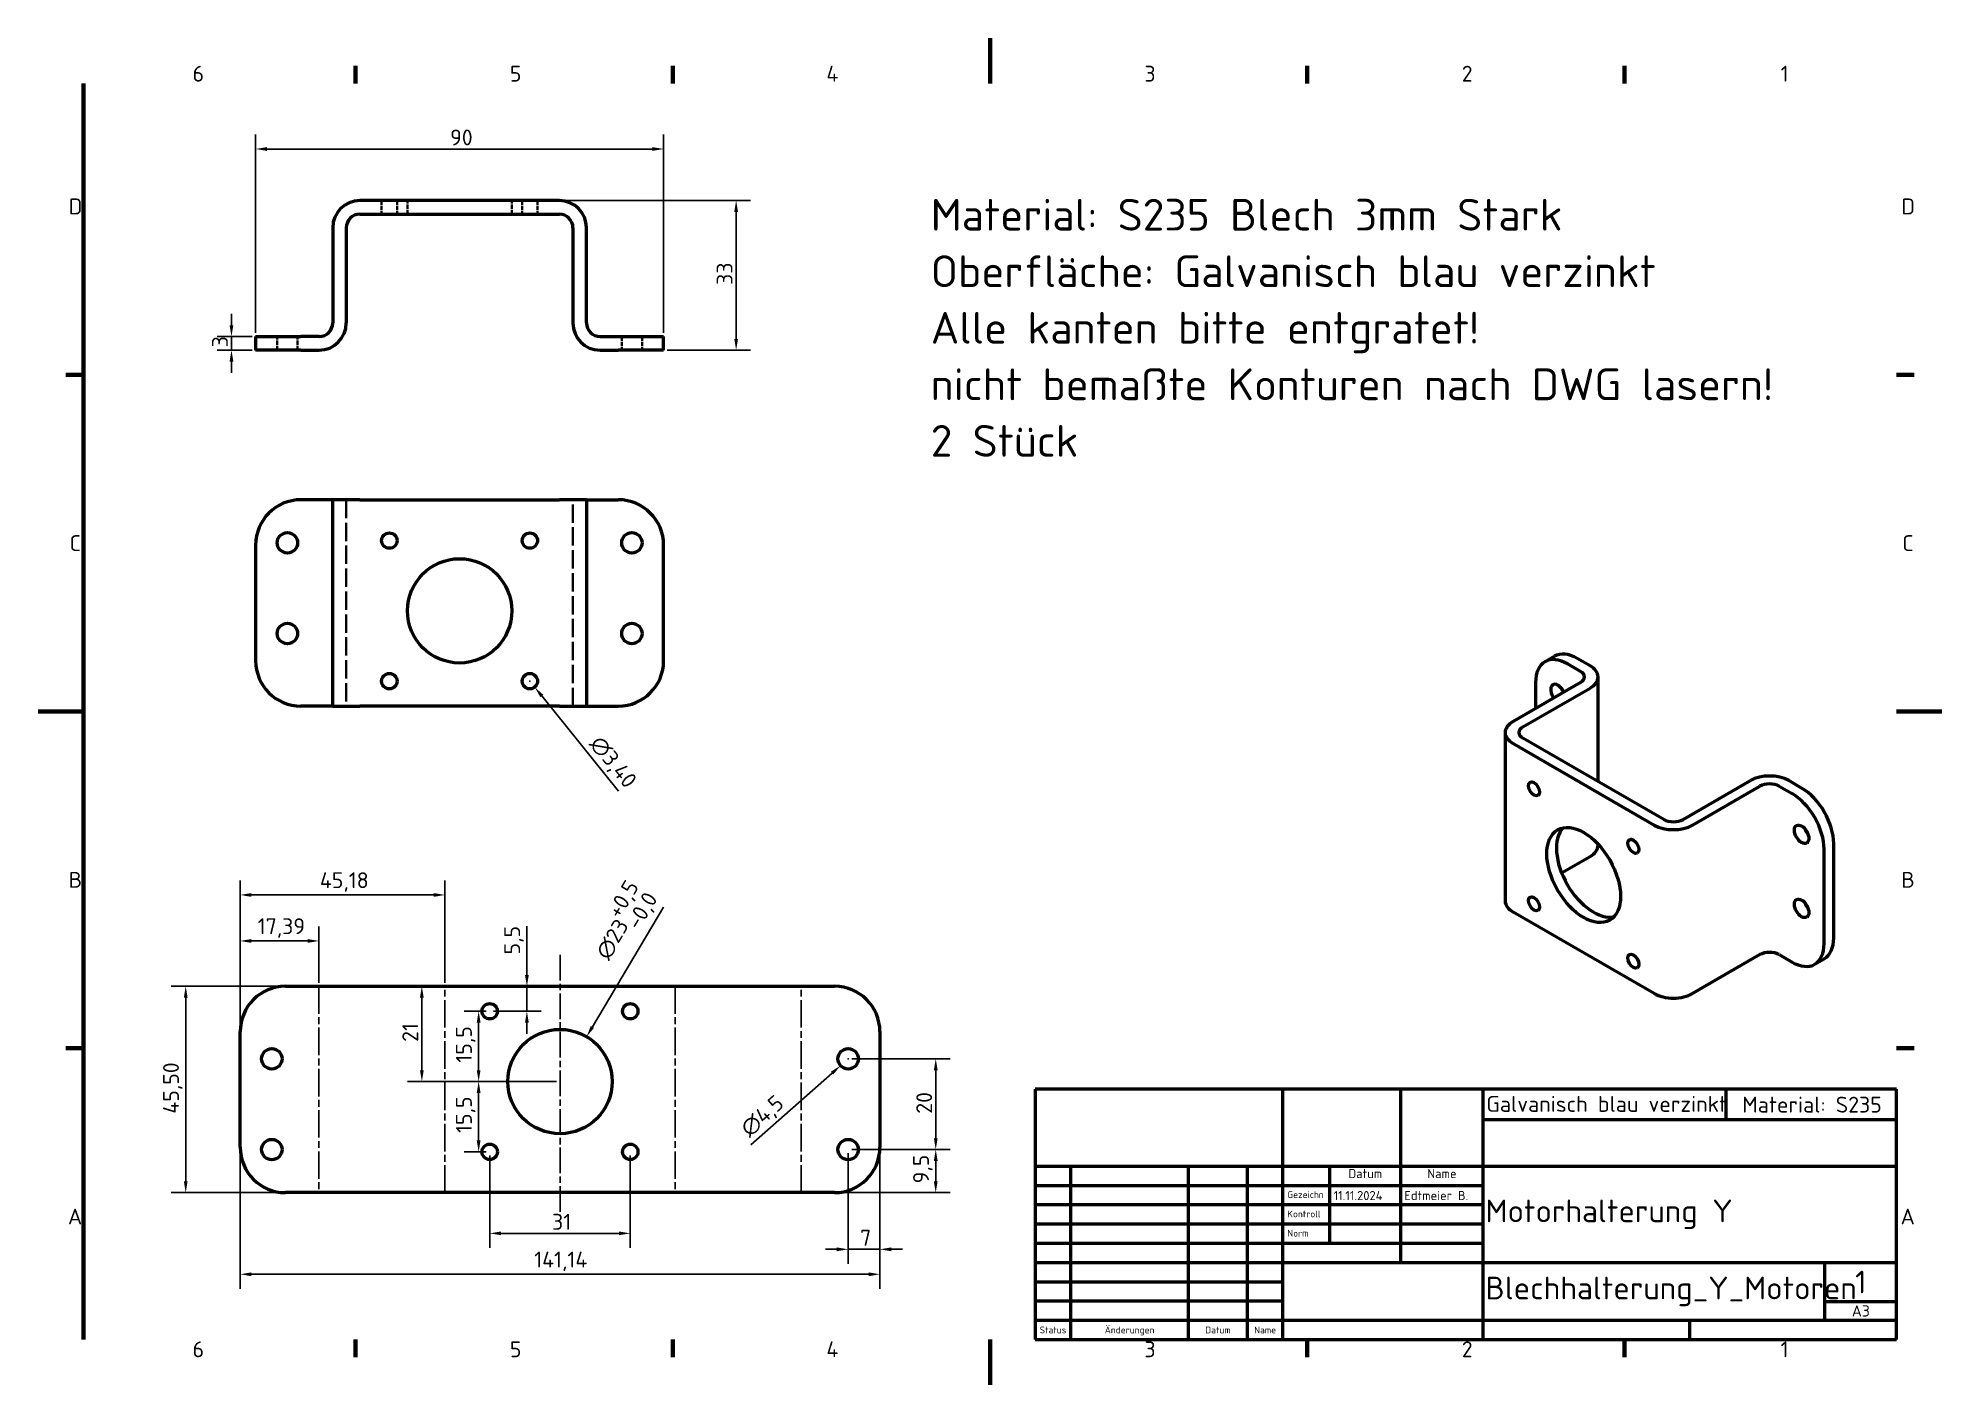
# Model space of a CAD drawing. Header units: millimetres. Extents: x 0 to 420, y 0 to 297.
import ezdxf
from ezdxf.enums import TextEntityAlignment as Align

# ---------------------------------------------------------------- set-up
doc = ezdxf.new("R2010")
doc.units = ezdxf.units.MM
doc.linetypes.add('CHAIN', pattern=[0.3543, 0.2362, -0.0295, 0.0591, -0.0295])
doc.linetypes.add('DASHED', pattern=[0.2067, 0.1654, -0.0413])
for name, color, linetype, lineweight in [('Bemaßung (ISO)', 7, 'Continuous', 25), ('Biegungsmittellinie (ISO)', 7, 'CHAIN', 25), ('Mittellinie (ISO)', 7, 'Continuous', 25), ('Rahmen (ISO)', 7, 'Continuous', 70), ('Sichtbar (ISO)', 7, 'Continuous', 50), ('Symbol (ISO)', 7, 'Continuous', 25), ('Titel (ISO)', 7, 'Continuous', 50), ('Verdeckt (ISO)', 7, 'DASHED', 35)]:
    doc.layers.add(name, color=color, linetype=linetype, lineweight=lineweight)
doc.styles.add('Notiztext (DIN)', font='isocpeur.ttf')
doc.styles.add('Textstil11', font='isocpeur.ttf')
doc.styles.add('Textstil13', font='isocpeur.ttf')
doc.styles.add('Textstil14', font='isocpeur.ttf')
doc.styles.add('Textstil19', font='isocpeur.ttf')
doc.dimstyles.new('Standard (DIN)', dxfattribs={"dimtxt": 3.5, "dimasz": 2.5, "dimexe": 3.175, "dimexo": 0.8, "dimgap": 0.8, "dimtad": 1, "dimrnd": 1e-08, "dimzin": 0, "dimtxsty": 'Notiztext (DIN)', "dimcen": 0.09, "dimdle": 10, "dimclrd": 256, "dimclre": 256, "dimclrt": 256, "dimadec": 0, "dimazin": 0, "dimtfac": 1, "dimtmove": 0, "dimatfit": 3, "dimfxl": 0, "dimtolj": 1, "dimtzin": 0, "dimlwd": -1, "dimlwe": -1, "dimarcsym": 0})

# ---------------------------------------------------------------- blocks, each defined once
blk = doc.blocks.new('Ränder Vorgaberahmen')
at = {"layer": 'Rahmen (ISO)'}
for p, q in [((70, 287), (70, 290.9)), ((140, 287), (140, 290.9)), ((280, 287), (280, 290.9)), ((350, 287), (350, 290.9)), ((10, 222.75), (6.1, 222.75)), ((410, 222.75), (413.9, 222.75)), ((10, 74.25), (6.1, 74.25)), ((410, 74.25), (413.9, 74.25)), ((70, 10), (70, 6.1)), ((140, 10), (140, 6.1)), ((280, 10), (280, 6.1)), ((350, 10), (350, 6.1))]:
    blk.add_line(p, q, dxfattribs=at)
at = {"layer": 'Rahmen (ISO)', "flags": 128}
for points in [[(210, 297), (210, 287)], [(10, 10), (10, 287)], [(0, 148.5), (10, 148.5)], [(420, 148.5), (410, 148.5)], [(210, 0), (210, 10)]]:
    blk.add_lwpolyline(points, dxfattribs=at)
at = {"layer": 'Rahmen (ISO)', "char_height": 3.5, "attachment_point": 7, "style": 'Notiztext (DIN)'}
for s, insert in [('6', (34.08, 287.4)), ('5', (104.08, 287.4)), ('4', (173.9, 287.4)), ('3', (244.08, 287.4)), ('2', (314.08, 287.4)), ('1', (384.42, 287.4)), ('D', (6.75, 258.13)), ('D', (411.05, 258.13)), ('C', (6.93, 183.88)), ('C', (411.23, 183.88)), ('B', (6.75, 109.63)), ('B', (411.05, 109.63)), ('A', (6.58, 35.38)), ('A', (410.88, 35.38)), ('6', (34.08, 6.1)), ('5', (104.08, 6.1)), ('4', (173.9, 6.1)), ('3', (244.08, 6.1)), ('2', (314.08, 6.1)), ('1', (384.42, 6.1))]:
    blk.add_mtext(s, dxfattribs=dict(at, insert=insert))
blk = doc.blocks.new('Schriftfelder DIN')
at = {"layer": 'Titel (ISO)'}
for p, q in [((288.4, 155.08), (98.4, 155.08)), ((98.4, 155.08), (98.4, 99.83)), ((153, 99.83), (153, 155.08)), ((179, 138.08), (179, 155.08)), ((197.2, 99.83), (197.2, 155.08)), ((250.8, 148.33), (250.8, 155.08)), ((288.4, 99.83), (288.4, 155.08)), ((197.2, 148.33), (288.4, 148.33)), ((98.4, 138.08), (288.4, 138.08)), ((106.2, 99.83), (106.2, 138.08)), ((132.2, 99.83), (132.2, 138.08)), ((145.2, 99.83), (145.2, 138.08)), ((163.4, 121.08), (163.4, 138.08)), ((179, 116.83), (179, 138.08)), ((98.4, 133.83), (153, 133.83)), ((153, 133.83), (197.2, 133.83)), ((98.4, 129.58), (153, 129.58)), ((153, 129.58), (197.2, 129.58)), ((98.4, 125.33), (153, 125.33)), ((153, 125.33), (197.2, 125.33)), ((98.4, 121.08), (153, 121.08)), ((153, 121.08), (197.2, 121.08)), ((98.4, 116.83), (153, 116.83)), ((153, 116.83), (288.4, 116.83)), ((272.6, 104.08), (272.6, 116.83)), ((98.4, 112.58), (153, 112.58)), ((153, 108.33), (98.4, 108.33)), ((272.6, 108.22), (288.4, 108.22)), ((98.4, 104.08), (153, 104.08)), ((153, 104.08), (197.2, 104.08)), ((197.2, 104.08), (288.4, 104.08)), ((242.8, 99.83), (242.8, 104.08)), ((98.4, 99.83), (288.4, 99.83))]:
    blk.add_line(p, q, dxfattribs=at)
at = {"layer": 'Titel (ISO)', "style": 'Textstil14'}
for s, p in [('Datum', (171.2, 134.83)), ('Name', (188.1, 134.83))]:
    blk.add_text(s, height=2, dxfattribs=at).set_placement(p, align=Align.BOTTOM_CENTER)
at = {"layer": 'Titel (ISO)', "style": 'Textstil13'}
for s, p in [('Gezeichn', (154, 130.58)), ('Kontroll', (154, 126.33)), ('Norm', (154, 122.08))]:
    blk.add_text(s, height=1.5, dxfattribs=at).set_placement(p, align=Align.BOTTOM_LEFT)
for s, p in [('Status', (102.3, 101.95)), ('Änderungen', (119.2, 101.95)), ('Datum', (138.7, 101.95)), ('Name', (149.1, 101.95))]:
    blk.add_text(s, height=1.5, dxfattribs=at).set_placement(p, align=Align.MIDDLE_CENTER)
at = {"layer": 'Titel (ISO)'}
for tag, p, height, style in [('ERSTELLUNGSDATUM_001', (164.2, 130.58), 2, 'Textstil14'), ('AUTOR_001', (179.8, 130.58), 2, 'Textstil14'), ('TITEL_001', (197.7, 125.7), 5, 'Textstil11'), ('BAUTEILNUMMER_001', (197.7, 108.7), 5, 'Textstil11'), ('Blattnummer_001', (279.25, 110.02), 5, 'Textstil11'), ('Blattgröße_001', (278.51, 104.9), 2.49, 'Textstil19')]:
    blk.add_attdef(tag, p, '', height=height, dxfattribs=dict(at, style=style))
at = {"layer": 'Titel (ISO)', "style": 'Textstil14'}
for tag, p in [('KONTROLLDATUM', (164.4, 126.33)), ('KONTROLLIERT_VON', (180, 126.33)), ('GENEHM.DAT._KONSTR.', (164.4, 122.08)), ('KONSTR._GEN._VON', (180, 122.08))]:
    blk.add_attdef(tag, text='', height=2, dxfattribs=at).set_placement(p, align=Align.BOTTOM_LEFT)
blk = doc.blocks.new('*D5')
at = {"layer": 'Bemaßung (ISO)'}
for p, q in [((48, 231.98), (48, 275.72)), ((138, 231.98), (138, 275.72)), ((50.5, 272.54), (135.5, 272.54))]:
    blk.add_line(p, q, dxfattribs=at)
for points in [[(50.5, 272.96), (50.5, 272.12), (48, 272.54)], [(135.5, 272.96), (135.5, 272.12), (138, 272.54)]]:
    blk.add_solid(points, dxfattribs=at)
at = {"layer": 'Defpoints', "color": 0}
for p in [(138, 272.54), (48, 231.18), (138, 231.18)]:
    blk.add_point(p, dxfattribs=at)
at = {"layer": 'Bemaßung (ISO)', "insert": (90.9, 276.84), "char_height": 3.5, "attachment_point": 1, "style": 'Notiztext (DIN)'}
blk.add_mtext('\\A1;90', dxfattribs=at)
blk = doc.blocks.new('*D6')
at = {"layer": 'Bemaßung (ISO)'}
for p, q in [((115.8, 261.18), (157.17, 261.18)), ((154, 258.68), (154, 230.68)), ((138.8, 228.18), (157.17, 228.18))]:
    blk.add_line(p, q, dxfattribs=at)
for points in [[(153.58, 258.68), (154.41, 258.68), (154, 261.18)], [(153.58, 230.68), (154.41, 230.68), (154, 228.18)]]:
    blk.add_solid(points, dxfattribs=at)
at = {"layer": 'Defpoints', "color": 0}
for p in [(115, 261.18), (138, 228.18), (154, 228.18)]:
    blk.add_point(p, dxfattribs=at)
at = {"layer": 'Bemaßung (ISO)', "insert": (149.7, 242.58), "char_height": 3.5, "attachment_point": 1, "rotation": 90, "style": 'Notiztext (DIN)'}
blk.add_mtext('\\A1;33', dxfattribs=at)
blk = doc.blocks.new('*D7')
at = {"layer": 'Bemaßung (ISO)'}
for p, q in [((44.57, 51.6), (44.57, 21.22)), ((185.71, 51.6), (185.71, 21.22)), ((47.07, 24.4), (183.21, 24.4))]:
    blk.add_line(p, q, dxfattribs=at)
for points in [[(47.07, 24.82), (47.07, 23.98), (44.57, 24.4)], [(183.21, 24.82), (183.21, 23.98), (185.71, 24.4)]]:
    blk.add_solid(points, dxfattribs=at)
at = {"layer": 'Defpoints', "color": 0}
for p in [(44.57, 52.4), (185.71, 52.4), (185.71, 24.4)]:
    blk.add_point(p, dxfattribs=at)
at = {"layer": 'Bemaßung (ISO)', "insert": (109.45, 29.4), "char_height": 3.5, "attachment_point": 1, "style": 'Notiztext (DIN)'}
blk.add_mtext('\\A1;141,14', dxfattribs=at)
blk = doc.blocks.new('*D8')
at = {"layer": 'Bemaßung (ISO)'}
for p, q in [((53.77, 87.9), (29.39, 87.9)), ((32.57, 85.4), (32.57, 44.9)), ((53.77, 42.4), (29.39, 42.4))]:
    blk.add_line(p, q, dxfattribs=at)
for points in [[(32.15, 85.4), (32.99, 85.4), (32.57, 87.9)], [(32.15, 44.9), (32.99, 44.9), (32.57, 42.4)]]:
    blk.add_solid(points, dxfattribs=at)
at = {"layer": 'Defpoints', "color": 0}
for p in [(54.57, 87.9), (32.57, 42.4), (54.57, 42.4)]:
    blk.add_point(p, dxfattribs=at)
at = {"layer": 'Bemaßung (ISO)', "insert": (27.57, 59.81), "char_height": 3.5, "attachment_point": 1, "rotation": 90, "style": 'Notiztext (DIN)'}
blk.add_mtext('\\A1;45,50', dxfattribs=at)
blk = doc.blocks.new('*D9')
at = {"layer": 'Bemaßung (ISO)'}
for p, q in [((179.51, 71.9), (201.21, 71.9)), ((198.03, 69.4), (198.03, 54.4)), ((179.51, 51.9), (201.21, 51.9))]:
    blk.add_line(p, q, dxfattribs=at)
for points in [[(197.62, 69.4), (198.45, 69.4), (198.03, 71.9)], [(197.62, 54.4), (198.45, 54.4), (198.03, 51.9)]]:
    blk.add_solid(points, dxfattribs=at)
at = {"layer": 'Defpoints', "color": 0}
for p in [(178.71, 71.9), (178.71, 51.9), (198.03, 51.9)]:
    blk.add_point(p, dxfattribs=at)
at = {"layer": 'Bemaßung (ISO)', "insert": (193.73, 59.8), "char_height": 3.5, "attachment_point": 1, "rotation": 90, "style": 'Notiztext (DIN)'}
blk.add_mtext('\\A1;20', dxfattribs=at)
blk = doc.blocks.new('*D10')
at = {"layer": 'Bemaßung (ISO)'}
for p, q in [((179.51, 51.9), (201.2, 51.9)), ((198.03, 44.9), (198.03, 49.4)), ((176.51, 42.4), (201.2, 42.4))]:
    blk.add_line(p, q, dxfattribs=at)
for points in [[(197.61, 49.4), (198.45, 49.4), (198.03, 51.9)], [(197.61, 44.9), (198.45, 44.9), (198.03, 42.4)]]:
    blk.add_solid(points, dxfattribs=at)
at = {"layer": 'Defpoints', "color": 0}
for p in [(178.71, 51.9), (198.03, 51.9), (175.71, 42.4)]:
    blk.add_point(p, dxfattribs=at)
at = {"layer": 'Bemaßung (ISO)', "insert": (193.03, 44.44), "char_height": 3.5, "attachment_point": 1, "rotation": 90, "style": 'Notiztext (DIN)'}
blk.add_mtext('\\A1;9,5', dxfattribs=at)
blk = doc.blocks.new('*D11')
at = {"layer": 'Bemaßung (ISO)'}
for p, q in [((178.71, 51.1), (178.71, 26.72)), ((185.71, 51.6), (185.71, 26.72)), ((176.21, 29.9), (173.71, 29.9)), ((178.71, 29.9), (181.21, 29.9)), ((183.21, 29.9), (181.21, 29.9)), ((185.71, 29.9), (183.21, 29.9)), ((188.21, 29.9), (190.71, 29.9))]:
    blk.add_line(p, q, dxfattribs=at)
for points in [[(176.21, 30.32), (176.21, 29.48), (178.71, 29.9)], [(188.21, 30.32), (188.21, 29.48), (185.71, 29.9)]]:
    blk.add_solid(points, dxfattribs=at)
at = {"layer": 'Defpoints', "color": 0}
for p in [(178.71, 51.9), (185.71, 52.4), (178.71, 29.9)]:
    blk.add_point(p, dxfattribs=at)
at = {"layer": 'Bemaßung (ISO)', "insert": (181.34, 34.2), "char_height": 3.5, "attachment_point": 1, "style": 'Notiztext (DIN)'}
blk.add_mtext('\\A1;7', dxfattribs=at)
blk = doc.blocks.new('*D12')
at = {"layer": 'Bemaßung (ISO)'}
for p, q in [((178.62, 71.9), (178.8, 71.9)), ((178.71, 71.81), (178.71, 71.99)), ((157.26, 52.91), (175.16, 68.75))]:
    blk.add_line(p, q, dxfattribs=at)
blk.add_solid([(174.88, 69.06), (175.43, 68.44), (177.03, 70.41)], dxfattribs=at)
at = {"layer": 'Defpoints', "color": 0}
for p in [(180.4, 73.39), (177.03, 70.41)]:
    blk.add_point(p, dxfattribs=at)
at = {"layer": 'Bemaßung (ISO)', "insert": (154.54, 57.18), "char_height": 3.5, "attachment_point": 1, "rotation": 41.5198, "style": 'Notiztext (DIN)'}
blk.add_mtext('\\A1;∅4,5', dxfattribs=at)
blk = doc.blocks.new('*D13')
at = {"layer": 'Bemaßung (ISO)'}
for p, q in [((84.66, 69.4), (84.66, 85.4)), ((114.34, 66.9), (81.49, 66.9))]:
    blk.add_line(p, q, dxfattribs=at)
for points in [[(84.25, 85.4), (85.08, 85.4), (84.66, 87.9)], [(84.25, 69.4), (85.08, 69.4), (84.66, 66.9)]]:
    blk.add_solid(points, dxfattribs=at)
at = {"layer": 'Defpoints', "color": 0}
for p in [(84.66, 87.9), (84.66, 87.9), (115.14, 66.9)]:
    blk.add_point(p, dxfattribs=at)
at = {"layer": 'Bemaßung (ISO)', "insert": (80.36, 75.65), "char_height": 3.5, "attachment_point": 1, "rotation": 90, "style": 'Notiztext (DIN)'}
blk.add_mtext('\\A1;21', dxfattribs=at)
blk = doc.blocks.new('*D14')
at = {"layer": 'Bemaßung (ISO)'}
for p, q in [((98.84, 82.4), (94.02, 82.4)), ((97.19, 79.9), (97.19, 69.4)), ((114.34, 66.9), (94.02, 66.9))]:
    blk.add_line(p, q, dxfattribs=at)
for points in [[(96.77, 79.9), (97.61, 79.9), (97.19, 82.4)], [(96.77, 69.4), (97.61, 69.4), (97.19, 66.9)]]:
    blk.add_solid(points, dxfattribs=at)
at = {"layer": 'Defpoints', "color": 0}
for p in [(99.64, 82.4), (97.19, 66.9), (115.14, 66.9)]:
    blk.add_point(p, dxfattribs=at)
at = {"layer": 'Bemaßung (ISO)', "insert": (92.19, 71.06), "char_height": 3.5, "attachment_point": 1, "rotation": 90, "style": 'Notiztext (DIN)'}
blk.add_mtext('\\A1;15,5', dxfattribs=at)
blk = doc.blocks.new('*D15')
at = {"layer": 'Bemaßung (ISO)'}
for p, q in [((114.34, 66.9), (94.02, 66.9)), ((97.19, 64.4), (97.19, 53.9)), ((98.84, 51.4), (94.02, 51.4))]:
    blk.add_line(p, q, dxfattribs=at)
for points in [[(96.77, 64.4), (97.61, 64.4), (97.19, 66.9)], [(96.77, 53.9), (97.61, 53.9), (97.19, 51.4)]]:
    blk.add_solid(points, dxfattribs=at)
at = {"layer": 'Defpoints', "color": 0}
for p in [(115.14, 66.9), (97.19, 51.4), (99.64, 51.4)]:
    blk.add_point(p, dxfattribs=at)
at = {"layer": 'Bemaßung (ISO)', "insert": (92.19, 55.56), "char_height": 3.5, "attachment_point": 1, "rotation": 90, "style": 'Notiztext (DIN)'}
blk.add_mtext('\\A1;15,5', dxfattribs=at)
blk = doc.blocks.new('*D16')
at = {"layer": 'Bemaßung (ISO)'}
for p, q in [((137.95, 105.33), (122.29, 78.94)), ((115.05, 66.9), (115.23, 66.9)), ((115.14, 66.81), (115.14, 66.99))]:
    blk.add_line(p, q, dxfattribs=at)
blk.add_solid([(121.93, 79.15), (122.64, 78.73), (121.01, 76.79)], dxfattribs=at)
at = {"layer": 'Defpoints', "color": 0}
for p in [(121.01, 76.79), (109.27, 57.01)]:
    blk.add_point(p, dxfattribs=at)
at = {"layer": 'Bemaßung (ISO)', "insert": (120.67, 96.54), "char_height": 3.5, "attachment_point": 1, "rotation": 59.3144, "style": 'Notiztext (DIN)'}
blk.add_mtext('\\A1;∅23\\S+0,5^ -0,0;', dxfattribs=at)
blk = doc.blocks.new('*D17')
at = {"layer": 'Bemaßung (ISO)'}
for p, q in [((99.64, 50.6), (99.64, 30.24)), ((130.64, 50.6), (130.64, 30.24)), ((128.14, 33.42), (102.14, 33.42))]:
    blk.add_line(p, q, dxfattribs=at)
for points in [[(102.14, 33.83), (102.14, 33), (99.64, 33.42)], [(128.14, 33.83), (128.14, 33), (130.64, 33.42)]]:
    blk.add_solid(points, dxfattribs=at)
at = {"layer": 'Defpoints', "color": 0}
for p in [(99.64, 51.4), (130.64, 51.4), (99.64, 33.42)]:
    blk.add_point(p, dxfattribs=at)
at = {"layer": 'Bemaßung (ISO)', "insert": (113.39, 37.72), "char_height": 3.5, "attachment_point": 1, "style": 'Notiztext (DIN)'}
blk.add_mtext('\\A1;31', dxfattribs=at)
blk = doc.blocks.new('*D18')
at = {"layer": 'Bemaßung (ISO)'}
for p, q in [((107.83, 90.4), (107.83, 101.15)), ((107.83, 82.4), (107.83, 87.9)), ((100.44, 82.4), (111.01, 82.4)), ((107.83, 79.9), (107.83, 77.4))]:
    blk.add_line(p, q, dxfattribs=at)
for points in [[(107.42, 90.4), (108.25, 90.4), (107.83, 87.9)], [(107.42, 79.9), (108.25, 79.9), (107.83, 82.4)]]:
    blk.add_solid(points, dxfattribs=at)
at = {"layer": 'Defpoints', "color": 0}
for p in [(109.31, 87.9), (99.64, 82.4), (107.83, 82.4)]:
    blk.add_point(p, dxfattribs=at)
at = {"layer": 'Bemaßung (ISO)', "insert": (102.83, 94.92), "char_height": 3.5, "attachment_point": 1, "rotation": 90, "style": 'Notiztext (DIN)'}
blk.add_mtext('\\A1;5,5', dxfattribs=at)
blk = doc.blocks.new('*D19')
at = {"layer": 'Bemaßung (ISO)'}
for p, q in [((44.57, 78.7), (44.57, 101.07)), ((61.96, 88.7), (61.96, 101.07)), ((59.46, 97.9), (47.07, 97.9))]:
    blk.add_line(p, q, dxfattribs=at)
for points in [[(47.07, 98.32), (47.07, 97.48), (44.57, 97.9)], [(59.46, 98.32), (59.46, 97.48), (61.96, 97.9)]]:
    blk.add_solid(points, dxfattribs=at)
at = {"layer": 'Defpoints', "color": 0}
for p in [(44.57, 97.9), (61.96, 87.9), (44.57, 77.9)]:
    blk.add_point(p, dxfattribs=at)
at = {"layer": 'Bemaßung (ISO)', "insert": (48.45, 102.9), "char_height": 3.5, "attachment_point": 1, "style": 'Notiztext (DIN)'}
blk.add_mtext('\\A1;17,39', dxfattribs=at)
blk = doc.blocks.new('*D20')
at = {"layer": 'Bemaßung (ISO)'}
for p, q in [((44.57, 78.7), (44.57, 111.22)), ((89.75, 88.7), (89.75, 111.22)), ((87.25, 108.05), (47.07, 108.05))]:
    blk.add_line(p, q, dxfattribs=at)
for points in [[(47.07, 108.46), (47.07, 107.63), (44.57, 108.05)], [(87.25, 108.46), (87.25, 107.63), (89.75, 108.05)]]:
    blk.add_solid(points, dxfattribs=at)
at = {"layer": 'Defpoints', "color": 0}
for p in [(44.57, 108.05), (89.75, 87.9), (44.57, 77.9)]:
    blk.add_point(p, dxfattribs=at)
at = {"layer": 'Bemaßung (ISO)', "insert": (62.17, 113.05), "char_height": 3.5, "attachment_point": 1, "style": 'Notiztext (DIN)'}
blk.add_mtext('\\A1;45,18', dxfattribs=at)
blk = doc.blocks.new('*D21')
at = {"layer": 'Bemaßung (ISO)'}
for p, q in [((42.67, 233.68), (42.67, 236.18)), ((47.2, 231.18), (39.49, 231.18)), ((42.67, 231.18), (42.67, 228.18)), ((47.2, 228.18), (39.49, 228.18)), ((42.67, 225.68), (42.67, 223.18))]:
    blk.add_line(p, q, dxfattribs=at)
for points in [[(42.25, 233.68), (43.08, 233.68), (42.67, 231.18)], [(42.25, 225.68), (43.08, 225.68), (42.67, 228.18)]]:
    blk.add_solid(points, dxfattribs=at)
at = {"layer": 'Defpoints', "color": 0}
for p in [(48, 231.18), (42.67, 228.18), (48, 228.18)]:
    blk.add_point(p, dxfattribs=at)
at = {"layer": 'Bemaßung (ISO)', "insert": (38.37, 228.8), "char_height": 3.5, "attachment_point": 1, "rotation": 90, "style": 'Notiztext (DIN)'}
blk.add_mtext('\\A1;3', dxfattribs=at)
blk = doc.blocks.new('*D22')
at = {"layer": 'Bemaßung (ISO)'}
for p, q in [((108.41, 155.19), (108.59, 155.19)), ((108.5, 155.1), (108.5, 155.28)), ((128.01, 130.94), (111.13, 151.92))]:
    blk.add_line(p, q, dxfattribs=at)
blk.add_solid([(111.45, 152.18), (110.8, 151.66), (109.56, 153.87)], dxfattribs=at)
at = {"layer": 'Defpoints', "color": 0}
for p in [(107.43, 156.52), (109.56, 153.87)]:
    blk.add_point(p, dxfattribs=at)
at = {"layer": 'Bemaßung (ISO)', "insert": (124.28, 143.56), "char_height": 3.5, "attachment_point": 1, "rotation": 308.8249, "style": 'Notiztext (DIN)'}
blk.add_mtext('\\A1;∅3,40', dxfattribs=at)

msp = doc.modelspace()

# ---------------------------------------------------------------- linework, layer by layer
at = {"layer": 'Biegungsmittellinie (ISO)', "ltscale": 25.684448}
for p, q in [((61.9626, 87.9), (61.9626, 42.4)), ((89.7485, 42.4), (89.7485, 87.9)), ((140.5343, 87.9), (140.5343, 42.4)), ((168.3201, 42.4), (168.3201, 87.9))]:
    msp.add_line(p, q, dxfattribs=at)
at = {"layer": 'Mittellinie (ISO)', "linetype": 'CHAIN', "ltscale": 23.990969}
msp.add_line((115.1414, 94.8432), (115.1414, 37.2444), dxfattribs=at)
at = {"layer": 'Sichtbar (ISO)'}
for p, q in [((114.9956, 261.1752), (70.9956, 261.1752)), ((70.9956, 258.1752), (114.9956, 258.1752)), ((64.9956, 255.1752), (64.9956, 234.1752)), ((67.9956, 255.1752), (67.9956, 234.1752)), ((117.9956, 255.1752), (117.9956, 234.1752)), ((120.9956, 234.1752), (120.9956, 255.1752)), ((47.9956, 231.1752), (57.9956, 231.1752)), ((47.9956, 231.1752), (47.9956, 228.1752)), ((61.9956, 231.1752), (57.9956, 231.1752)), ((123.9956, 231.1752), (127.9956, 231.1752)), ((127.9956, 231.1752), (137.9956, 231.1752)), ((137.9956, 228.1752), (137.9956, 231.1752)), ((57.9956, 228.1752), (47.9956, 228.1752)), ((57.9956, 228.1752), (61.9956, 228.1752)), ((123.9956, 228.1752), (127.9956, 228.1752)), ((137.9956, 228.1752), (127.9956, 228.1752)), ((61.9956, 195.1936), (57.9956, 195.1936)), ((64.9956, 195.1936), (61.9956, 195.1936)), ((64.9956, 149.6936), (64.9956, 195.1936)), ((70.9956, 195.1936), (64.9956, 195.1936)), ((70.9956, 195.1936), (114.9956, 195.1936)), ((120.9956, 195.1936), (114.9956, 195.1936)), ((120.9956, 195.1936), (123.9956, 195.1936)), ((120.9956, 195.1936), (120.9956, 149.6936)), ((123.9956, 195.1936), (127.9956, 195.1936)), ((47.9956, 185.1936), (47.9956, 159.6936)), ((137.9956, 159.6936), (137.9956, 185.1936)), ((332.4339, 159.471), (334.5552, 160.6958)), ((342.3836, 158.5675), (339.5552, 160.2005)), ((340.2623, 157.3428), (337.4339, 158.9757)), ((344.141, 133.058), (344.141, 156.118)), ((340.2623, 154.8933), (325.4131, 146.3201)), ((327.5344, 145.0953), (342.3836, 153.6685)), ((330.3628, 154.8933), (330.3628, 149.1778)), ((61.9956, 149.6936), (57.9956, 149.6936)), ((64.9956, 149.6936), (61.9956, 149.6936)), ((64.9956, 149.6936), (70.9956, 149.6936)), ((114.9956, 149.6936), (70.9956, 149.6936)), ((114.9956, 149.6936), (120.9956, 149.6936)), ((120.9956, 149.6936), (123.9956, 149.6936)), ((123.9956, 149.6936), (127.9956, 149.6936)), ((323.6557, 143.8706), (323.6557, 106.72)), ((325.4131, 141.4211), (356.5258, 123.4581)), ((358.6471, 124.6829), (327.5344, 142.6458)), ((362.8897, 124.6829), (377.739, 133.2561)), ((365.011, 123.4581), (379.8603, 132.0314)), ((384.1029, 132.0314), (386.9313, 130.3984)), ((389.0527, 131.6231), (386.2242, 133.2561)), ((344.141, 118.9674), (344.141, 119.2504)), ((394.0024, 97.3303), (394.0024, 118.1509)), ((396.1237, 98.555), (396.1237, 119.3757)), ((336.1031, 112.8919), (342.3836, 116.5179)), ((356.5258, 86.3076), (325.4131, 104.2705)), ((379.8603, 94.8808), (365.011, 86.3076)), ((384.1029, 94.8808), (386.9313, 93.2478)), ((391.9313, 92.7525), (394.0527, 93.9772)), ((54.5697, 87.9), (175.7131, 87.9)), ((44.5697, 52.4), (44.5697, 77.9)), ((185.7131, 77.9), (185.7131, 52.4)), ((175.7131, 42.4), (54.5697, 42.4))]:
    msp.add_line(p, q, dxfattribs=at)
for centre, radius in [((54.9956, 185.6936), 2.25), ((77.4956, 186.1936), 1.7), ((108.4956, 186.1936), 1.7), ((130.9956, 185.6936), 2.25), ((92.9956, 170.6936), 11.5), ((54.9956, 165.6936), 2.25), ((130.9956, 165.6936), 2.25), ((77.4956, 155.1936), 1.7), ((108.4956, 155.1936), 1.7), ((99.6414, 82.4), 1.7), ((130.6414, 82.4), 1.7), ((115.1414, 66.9), 11.5), ((51.5697, 71.9), 2.25), ((178.7131, 71.9), 2.25), ((51.5697, 51.9), 2.25), ((99.6414, 51.4), 1.7), ((130.6414, 51.4), 1.7), ((178.7131, 51.9), 2.25)]:
    msp.add_circle(centre, radius, dxfattribs=at)
for centre, radius, start, end in [((70.9956, 255.1752), 6, 90, 180), ((114.9956, 255.1752), 6, 0, 90), ((70.9956, 255.1752), 3, 90, 180), ((114.9956, 255.1752), 3, 0, 90), ((61.9956, 234.1752), 6, 270, 0), ((61.9956, 234.1752), 3, 270, 0), ((123.9956, 234.1752), 6, 180, 270), ((123.9956, 234.1752), 3, 180, 270), ((57.9956, 185.1936), 10, 90, 180), ((127.9956, 185.1936), 10, 0, 90), ((57.9956, 159.6936), 10, 180, 270), ((127.9956, 159.6936), 10, 270, 0), ((54.5697, 77.9), 10, 90, 180), ((175.7131, 77.9), 10, 0, 90), ((54.5697, 52.4), 10, 180, 270), ((175.7131, 52.4), 10, 270, 0)]:
    msp.add_arc(centre, radius, start, end, dxfattribs=at)
for centre, major_axis, start_param, end_param in [((337.4339, 150.8108), (-5, 8.6603), 5.49778714, 7.06858347), ((339.5552, 152.0355), (-5, 8.6603), 5.49778714, 6.28318531), ((338.141, 156.118), (3, 0), 5.49778714, 7.06858347), ((338.141, 156.118), (6, 0), 5.49778714, 7.06858347), ((335.3125, 152.4438), (-1.125, 1.9486), 4.5546002, 8.01177041), ((337.4339, 153.6685), (1.125, -1.9486), 4.37255207, 4.87017776), ((329.6557, 143.8706), (-6, 0), 5.49778714, 7.06858347), ((329.6557, 143.8706), (-3, 0), 5.49778714, 7.06858347), ((381.9816, 130.8066), (-6, 0), 3.92699082, 5.49778714), ((381.9816, 130.8066), (3, 0), 0.78539816, 2.35619449), ((386.9313, 122.2334), (5, -8.6603), 0.78539816, 2.35619449), ((389.0527, 123.4581), (-5, 8.6603), 3.92699082, 5.49778714), ((343.0907, 113.6602), (-5.75, 9.9593), 0.18552509, 2.95606756), ((360.7684, 125.9076), (6, 0), 3.92699082, 5.49778714), ((360.7684, 125.9076), (3, 0), 3.92699082, 5.49778714), ((391.174, 122.6416), (1.125, -1.9486), 4.37255207, 5.05222589), ((338.141, 118.9674), (6, 0), 5.49778714, 6.28318531), ((329.6557, 106.72), (-6, 0), 0, 0.78539816), ((391.174, 106.3117), (1.125, -1.9486), 4.37255207, 5.05222589), ((386.9313, 101.4127), (5, -8.6603), 5.49778714, 7.06858347), ((389.0527, 102.6375), (5, -8.6603), 0, 0.78539816), ((381.9816, 93.656), (3, 0), 0.78539816, 2.35619449), ((360.7684, 88.757), (-6, 0), 0.78539816, 2.35619449)]:
    msp.add_ellipse(centre, major_axis=major_axis, ratio=0.57735027, start_param=start_param, end_param=end_param, dxfattribs=at)
for centre, major_axis in [((330.0092, 131.419), (0.85, -1.4722)), ((340.9694, 112.4354), (-5.75, 9.9593)), ((389.0527, 121.4169), (1.125, -1.9486)), ((351.9296, 118.7633), (0.85, -1.4722)), ((330.0092, 106.1076), (0.85, -1.4722)), ((389.0527, 105.087), (1.125, -1.9486)), ((351.9296, 93.4519), (0.85, -1.4722))]:
    msp.add_ellipse(centre, major_axis=major_axis, ratio=0.57735027, dxfattribs=at)
at = {"layer": 'Verdeckt (ISO)', "ltscale": 5.71399}
for p, q in [((75.7956, 261.1752), (75.7956, 258.1752)), ((79.1956, 261.1752), (79.1956, 258.1752)), ((81.4956, 258.1752), (81.4956, 261.1752)), ((104.4956, 258.1752), (104.4956, 261.1752)), ((106.7956, 261.1752), (106.7956, 258.1752)), ((110.1956, 261.1752), (110.1956, 258.1752)), ((52.7456, 228.1752), (52.7456, 231.1752)), ((57.2456, 228.1752), (57.2456, 231.1752)), ((128.7456, 231.1752), (128.7456, 228.1752)), ((133.2456, 231.1752), (133.2456, 228.1752))]:
    msp.add_line(p, q, dxfattribs=at)
at = {"layer": 'Verdeckt (ISO)', "ltscale": 24.45842}
for p, q in [((67.9956, 195.1936), (67.9956, 149.6936)), ((117.9956, 149.6936), (117.9956, 195.1936))]:
    msp.add_line(p, q, dxfattribs=at)

# ---------------------------------------------------------------- block references
msp.add_blockref('Ränder Vorgaberahmen', (0, 0))
msp.add_blockref('Schriftfelder DIN', (121.5991, -89.8281)).add_auto_attribs({'Blattnummer_001': '1', 'Blattgröße_001': 'A3', 'TITEL_001': 'Motorhalterung Y', 'BAUTEILNUMMER_001': 'Blechhalterung_Y_Motoren', 'ERSTELLUNGSDATUM_001': '11.11.2024', 'AUTOR_001': 'Edtmeier B.'})

# ---------------------------------------------------------------- texts
at = {"layer": 'Symbol (ISO)', "insert": (196.9264, 261.55), "char_height": 7, "width": 181.922073, "attachment_point": 1, "line_spacing_factor": 1.068348, "style": 'Notiztext (DIN)'}
msp.add_mtext('\\fISOCPEUR|b0|i0;\\H7.0000;Material: S235 Blech 3mm Stark\\P\\fISOCPEUR|b0|i0;\\H7.0000;Oberfläche: Galvanisch blau verzinkt \\P\\fISOCPEUR|b0|i0;\\H7.0000;Alle kanten bitte entgratet!\\P\\fISOCPEUR|b0|i0;\\H7.0000;nicht bemaßte Konturen nach DWG lasern!\\P\\fISOCPEUR|b0|i0;\\H7.0000;2 Stück\\fISOCPEUR|b0|i0;\\H3.5000;\\P', dxfattribs=at)
at = {"layer": 'Symbol (ISO)', "char_height": 3.5, "attachment_point": 1, "style": 'Notiztext (DIN)'}
for s, insert, width in [('\\fISOCPEUR|b0|i0;Galvanisch blau verzinkt', (319.5056, 63.7087), 52.470779), ('\\fISOCPEUR|b0|i0;Material: S235', (375.9479, 63.5553), 30.435064)]:
    msp.add_mtext(s, dxfattribs=dict(at, insert=insert, width=width))

# ---------------------------------------------------------------- dimensions: what is measured, and where the dimension line sits
at = {"layer": 'Bemaßung (ISO)'}
for base, p1, p2, angle, override, picture, middle in [((137.9956, 272.5405), (47.9956, 231.1752), (137.9956, 231.1752), 180, {"dimgap": 0.8, "dimdec": 0, "dimtol": 0, "dimlim": 0, "dimtp": 0, "dimtm": 0, "dimtdec": 2, "dimtofl": 0, "dimatfit": 1}, '*D5', (92.9956, 272.5405)), ((153.9956, 228.1752), (114.9956, 261.1752), (137.9956, 228.1752), 90, {"dimgap": 0.8, "dimdec": 0, "dimtol": 0, "dimlim": 0, "dimtp": 0, "dimtm": 0, "dimtdec": 2, "dimtofl": 0, "dimatfit": 1}, '*D6', (153.9956, 244.6752)), ((42.6667, 228.1752), (47.9956, 231.1752), (47.9956, 228.1752), 90, {"dimgap": 0.8, "dimdec": 0, "dimtol": 0, "dimlim": 0, "dimtp": 0, "dimtm": 0, "dimtdec": 2, "dimtofl": 1, "dimatfit": 1}, '*D21', (42.6667, 229.6752)), ((44.5697, 97.9), (61.9626, 87.9), (44.5697, 77.9), 180, {"dimgap": 0.8, "dimdec": 2, "dimtol": 0, "dimlim": 0, "dimtp": 0, "dimtm": 0, "dimtdec": 2, "dimtofl": 0, "dimatfit": 1}, '*D19', (53.2662, 97.9)), ((107.833, 82.4), (109.3148, 87.9), (99.6414, 82.4), 270, {"dimgap": 0.8, "dimdec": 1, "dimse1": 1, "dimtol": 0, "dimlim": 0, "dimtp": 0, "dimtm": 0, "dimtdec": 2, "dimtofl": 1, "dimatfit": 1}, '*D18', (107.833, 97.6375)), ((32.5697, 42.4), (54.5697, 87.9), (54.5697, 42.4), 90, {"dimgap": 0.8, "dimdec": 2, "dimtol": 0, "dimlim": 0, "dimtp": 0, "dimtm": 0, "dimtdec": 2, "dimtofl": 0, "dimatfit": 1}, '*D8', (32.5697, 65.15)), ((84.6622, 87.9), (115.1414, 66.9), (84.6622, 87.9), 270, {"dimgap": 0.8, "dimdec": 0, "dimse2": 1, "dimtol": 0, "dimlim": 0, "dimtp": 0, "dimtm": 0, "dimtdec": 2, "dimtofl": 0, "dimatfit": 1}, '*D13', (84.6622, 77.4)), ((97.1906, 66.9), (99.6414, 82.4), (115.1414, 66.9), 90, {"dimgap": 0.8, "dimdec": 1, "dimtol": 0, "dimlim": 0, "dimtp": 0, "dimtm": 0, "dimtdec": 2, "dimtofl": 0, "dimatfit": 1}, '*D14', (97.1906, 74.65)), ((198.0338, 51.9), (178.7131, 71.9), (178.7131, 51.9), 90, {"dimgap": 0.8, "dimdec": 0, "dimtol": 0, "dimlim": 0, "dimtp": 0, "dimtm": 0, "dimtdec": 2, "dimtofl": 0, "dimatfit": 1}, '*D9', (198.0338, 61.9)), ((97.1906, 51.4), (115.1414, 66.9), (99.6414, 51.4), 90, {"dimgap": 0.8, "dimdec": 1, "dimtol": 0, "dimlim": 0, "dimtp": 0, "dimtm": 0, "dimtdec": 2, "dimtofl": 0, "dimatfit": 1}, '*D15', (97.1906, 59.15)), ((185.7131, 24.4), (44.5697, 52.4), (185.7131, 52.4), 180, {"dimgap": 0.8, "dimdec": 2, "dimtol": 0, "dimlim": 0, "dimtp": 0, "dimtm": 0, "dimtdec": 2, "dimtofl": 0, "dimatfit": 1}, '*D7', (115.1414, 24.4)), ((99.6414, 33.4159), (130.6414, 51.4), (99.6414, 51.4), 180, {"dimgap": 0.8, "dimdec": 0, "dimtol": 0, "dimlim": 0, "dimtp": 0, "dimtm": 0, "dimtdec": 2, "dimtofl": 0, "dimatfit": 1}, '*D17', (115.1414, 33.4159)), ((178.7131, 29.9), (185.7131, 52.4), (178.7131, 51.9), 180, {"dimgap": 0.8, "dimdec": 0, "dimtol": 0, "dimlim": 0, "dimtp": 0, "dimtm": 0, "dimtdec": 2, "dimtofl": 0}, '*D11', (182.2131, 29.9)), ((198.0283, 51.9), (175.7131, 42.4), (178.7131, 51.9), 90, {"dimgap": 0.8, "dimdec": 1, "dimtol": 0, "dimlim": 0, "dimtp": 0, "dimtm": 0, "dimtdec": 2, "dimtofl": 0, "dimatfit": 1}, '*D10', (198.0283, 47.15))]:
    dim = msp.add_linear_dim(base=base, p1=p1, p2=p2, angle=angle, dimstyle='Standard (DIN)', override=override, dxfattribs=at)
    dim.commit()
    dim.dimension.update_dxf_attribs({"geometry": picture, "text_midpoint": middle, "dimtype": 160})
for p1, p2, override, picture, middle in [((107.4298, 156.518), (109.5614, 153.8692), {"dimgap": 0.8, "dimdec": 2, "dimlfac": 1, "dimtol": 0, "dimlim": 0, "dimtp": 0, "dimtm": 0, "dimtdec": 2, "dimtofl": 0}, '*D22', (123.946, 135.9943)), ((109.2726, 57.0102), (121.0101, 76.7898), {"dimgap": 0.8, "dimdec": 0, "dimlfac": 1, "dimtol": 1, "dimlim": 0, "dimtp": 0.5, "dimtm": 1e-09, "dimtdec": 1, "dimtofl": 0}, '*D16', (133.5633, 97.9439)), ((180.3977, 73.3914), (177.0284, 70.4085), {"dimgap": 0.8, "dimdec": 1, "dimlfac": 1, "dimtol": 0, "dimlim": 0, "dimtp": 0, "dimtm": 0, "dimtdec": 2, "dimtofl": 0}, '*D12', (161.1986, 56.3937))]:
    dim = msp.add_diameter_dim_2p(p1=p1, p2=p2, dimstyle='Standard (DIN)', override=override, dxfattribs=at)
    dim.commit()
    dim.dimension.update_dxf_attribs({"geometry": picture, "text_midpoint": middle, "dimtype": 163})
dim = msp.add_linear_dim(base=(44.5697, 108.0474), p1=(89.7485, 87.9), p2=(44.5697, 77.9), dimstyle='Standard (DIN)', override={"dimgap": 0.8, "dimdec": 2, "dimtol": 0, "dimlim": 0, "dimtp": 0, "dimtm": 0, "dimtdec": 2, "dimtofl": 0, "dimatfit": 1}, dxfattribs=at)
dim.commit()
dim.dimension.update_dxf_attribs({"geometry": '*D20', "text_midpoint": (67.1591, 108.0474), "dimtype": 160})

doc.saveas('drawing.dxf')
